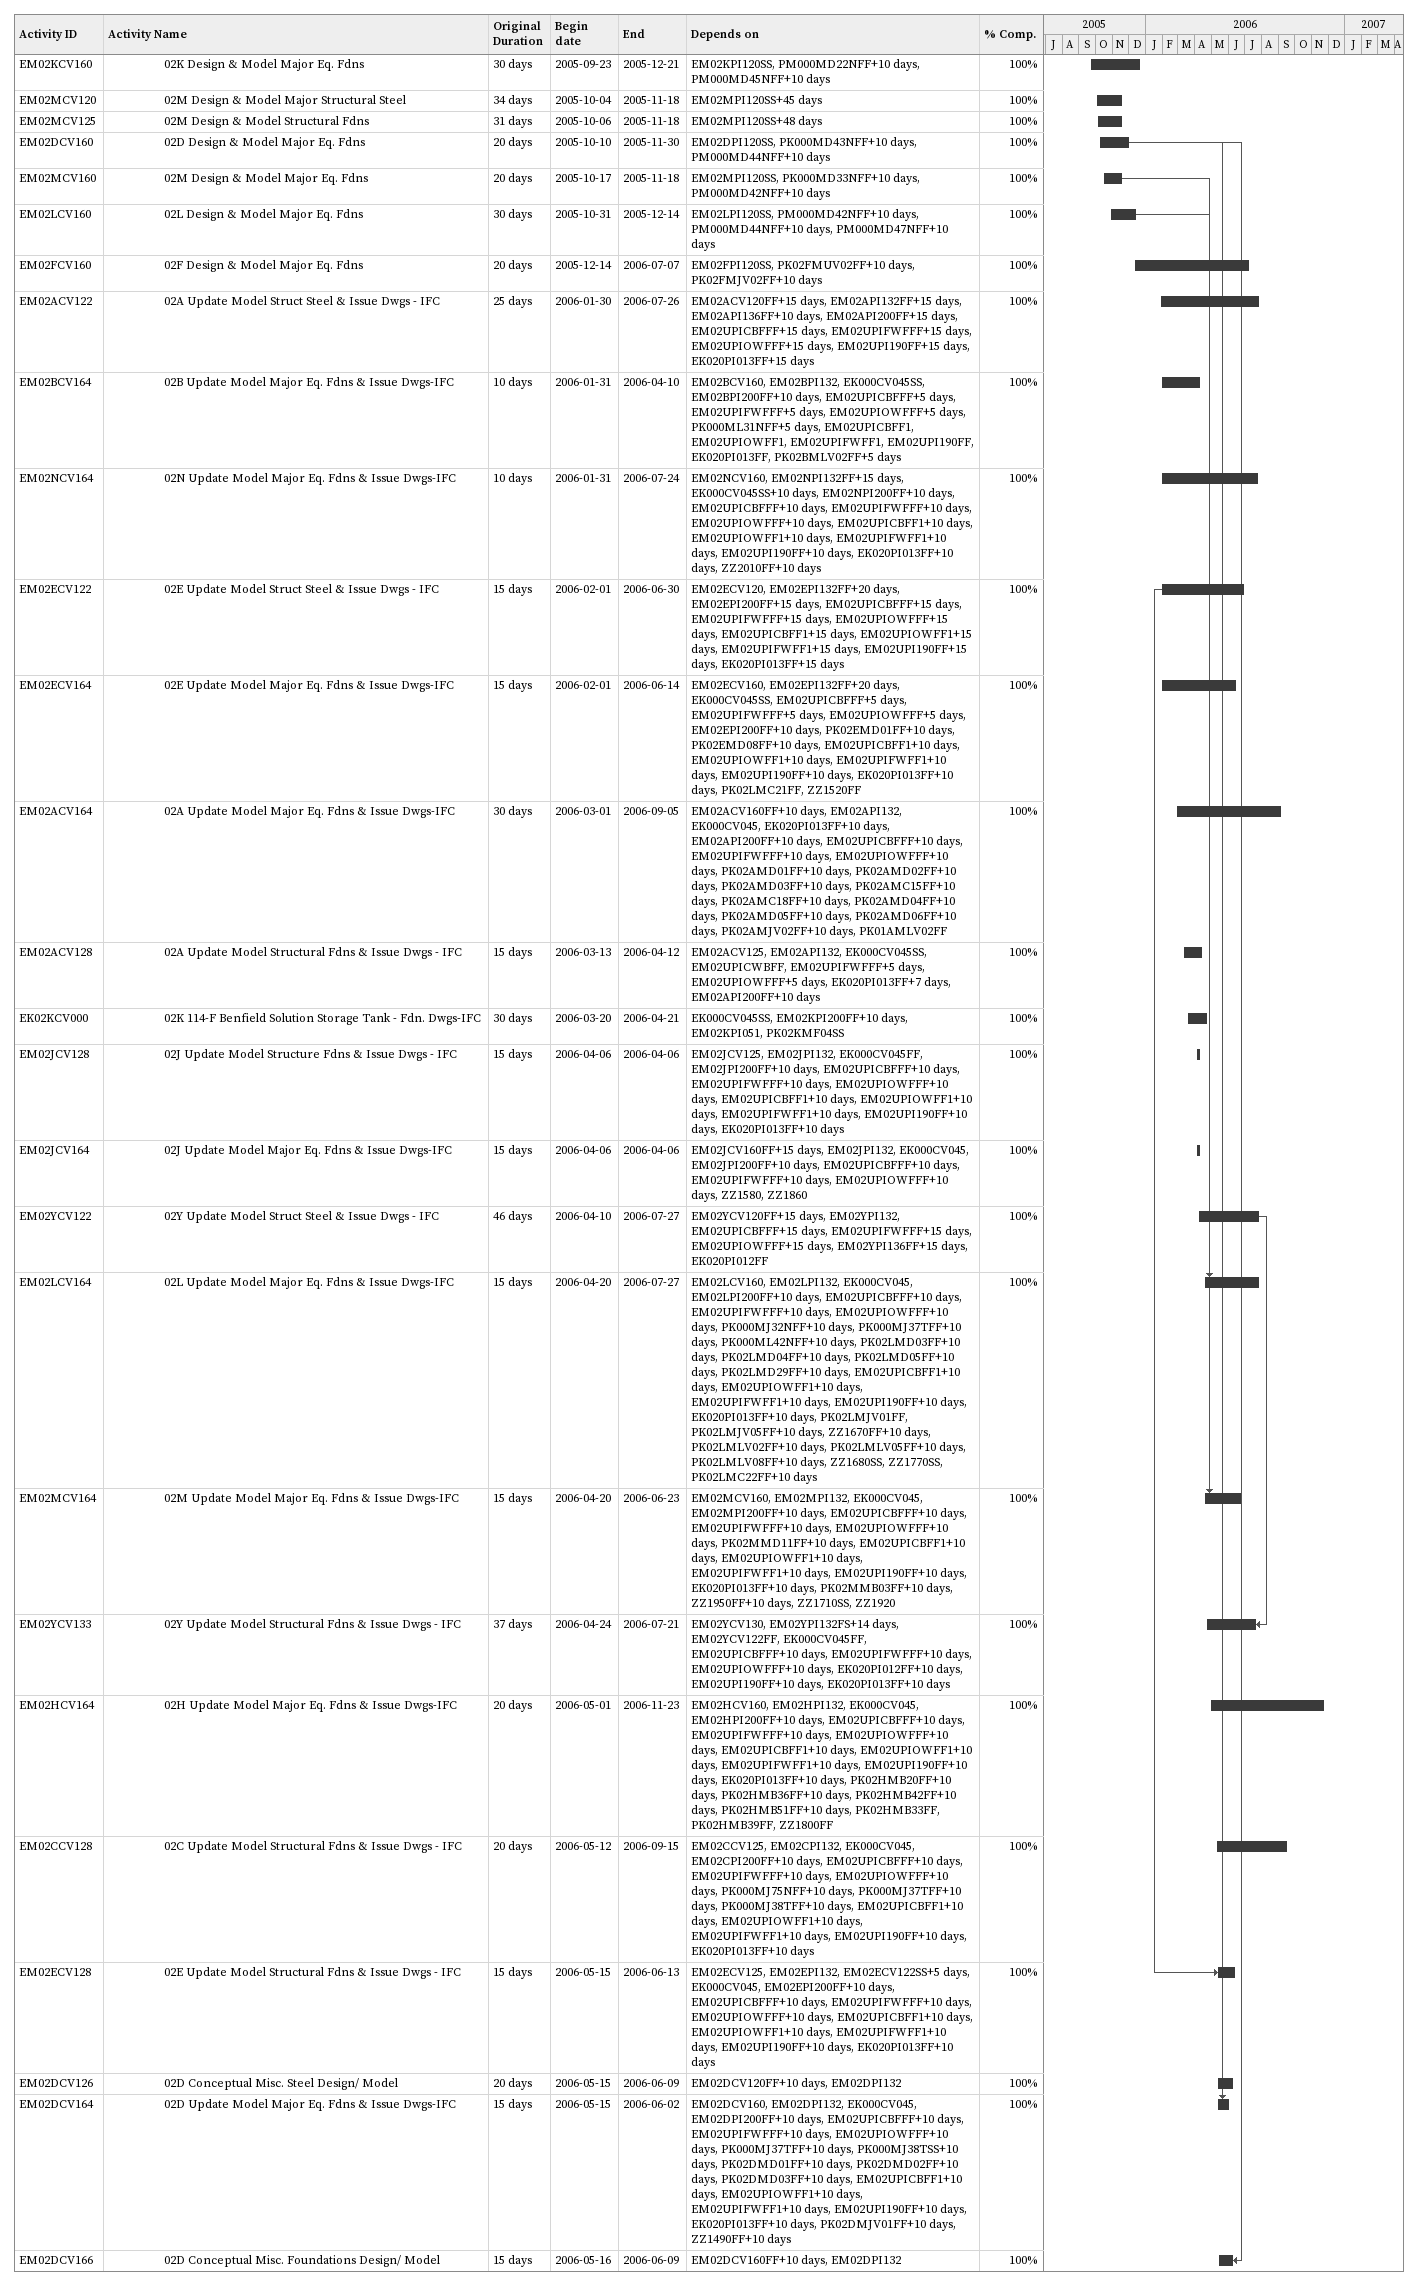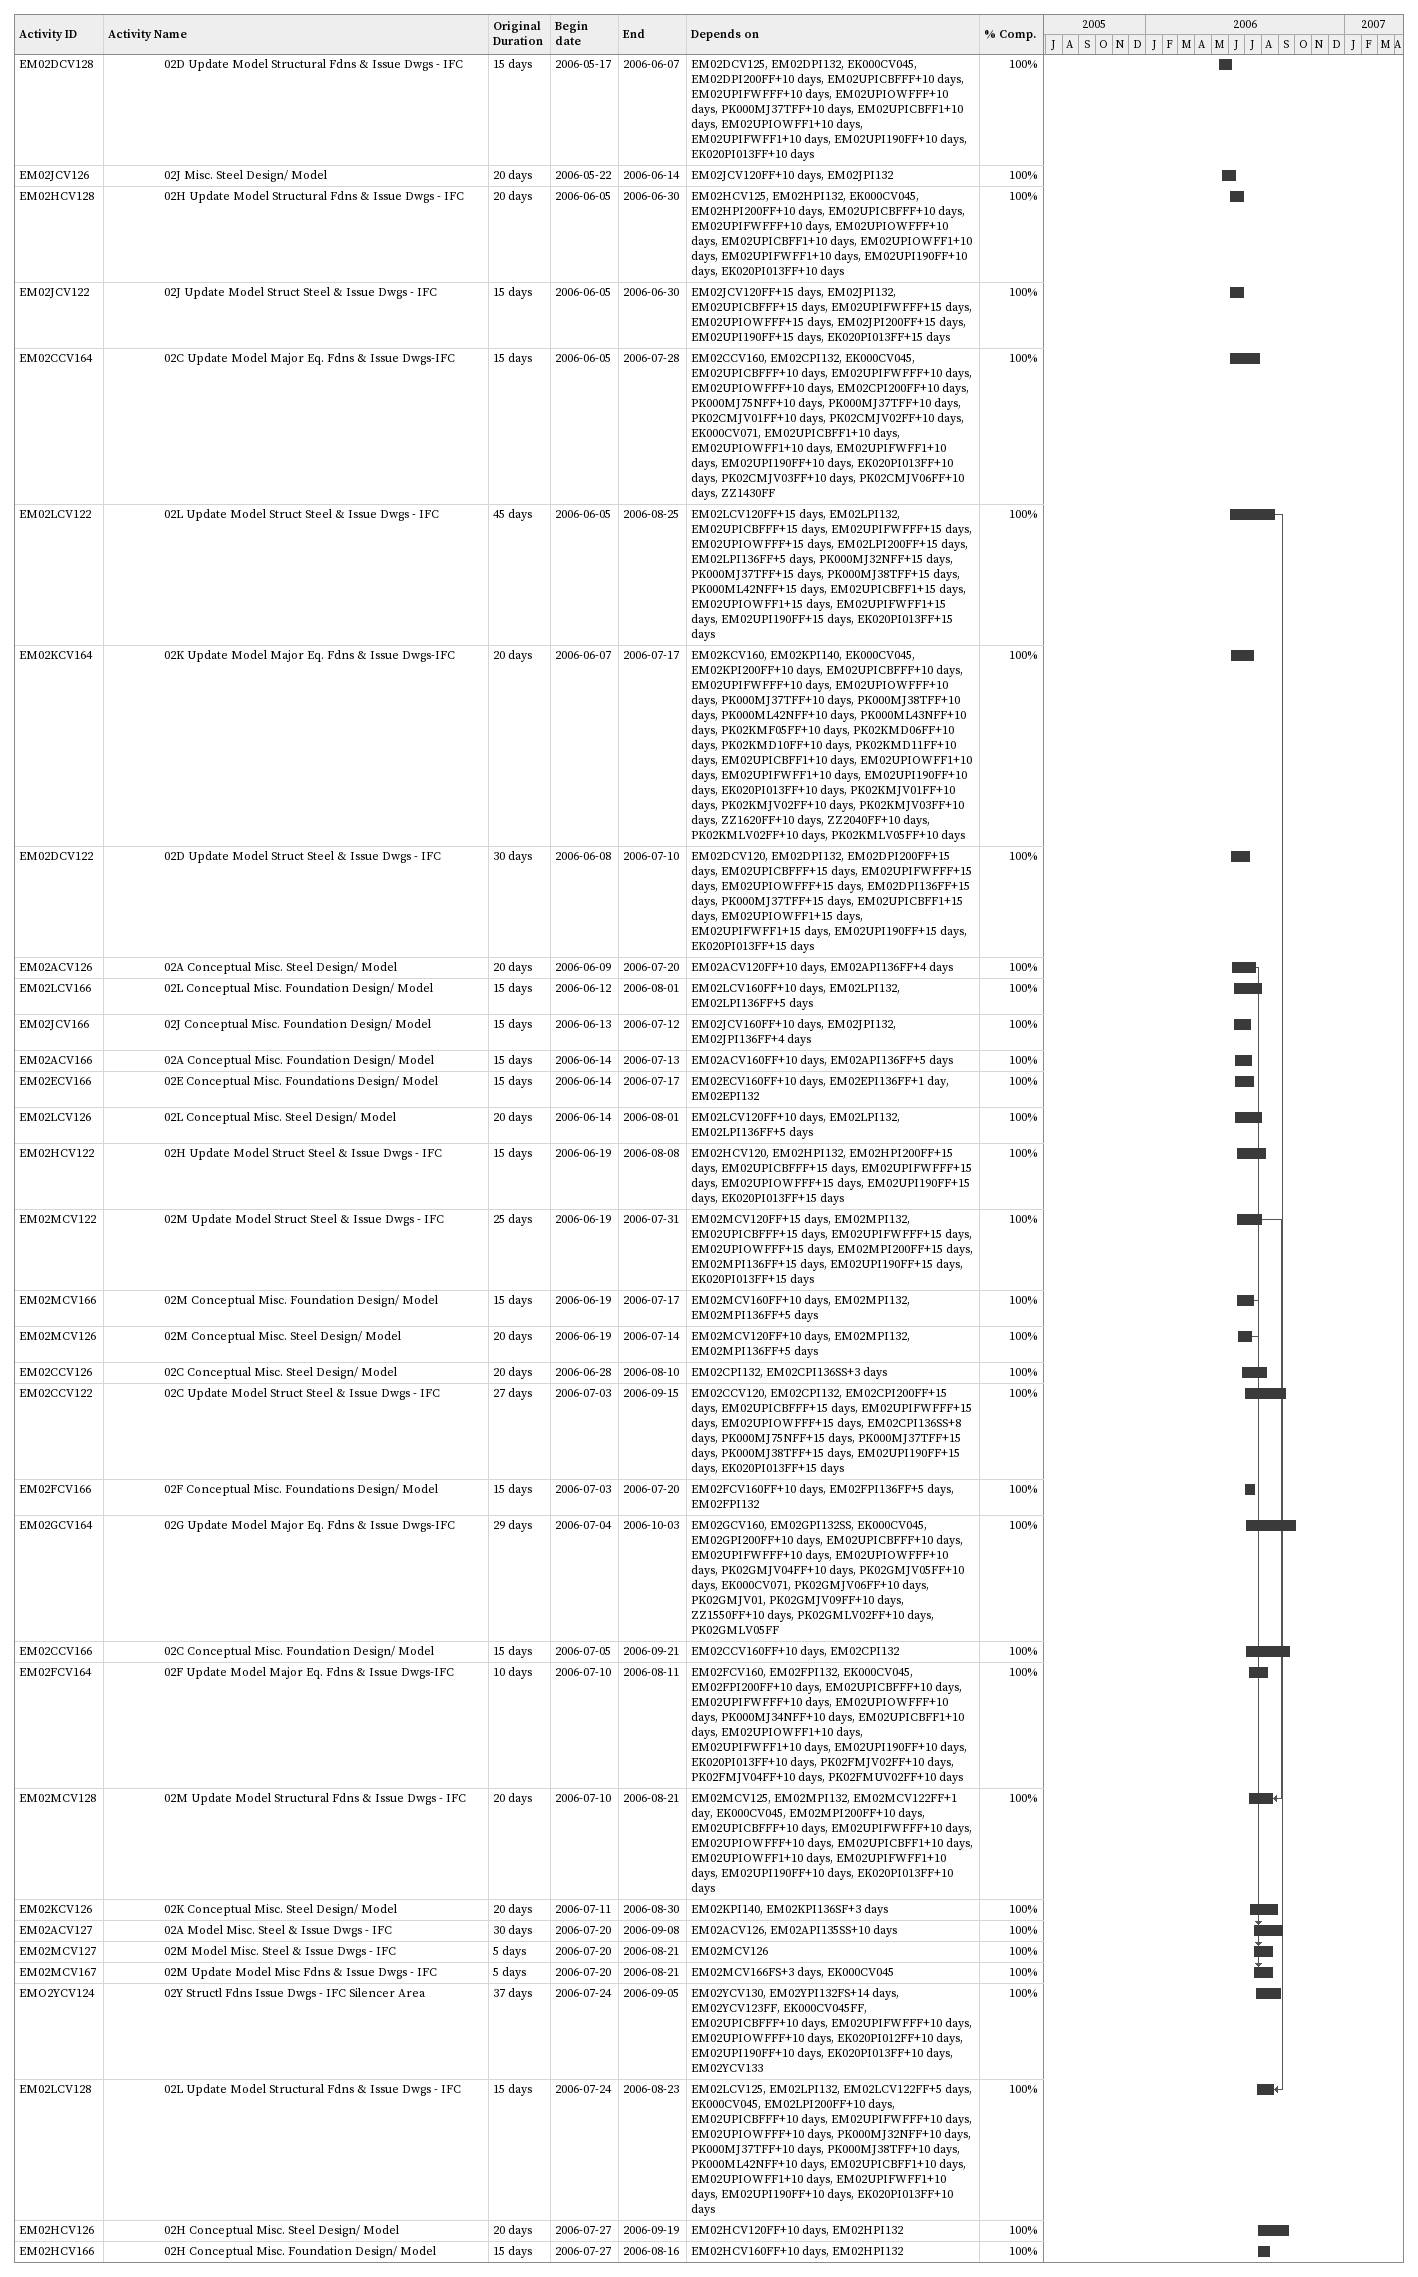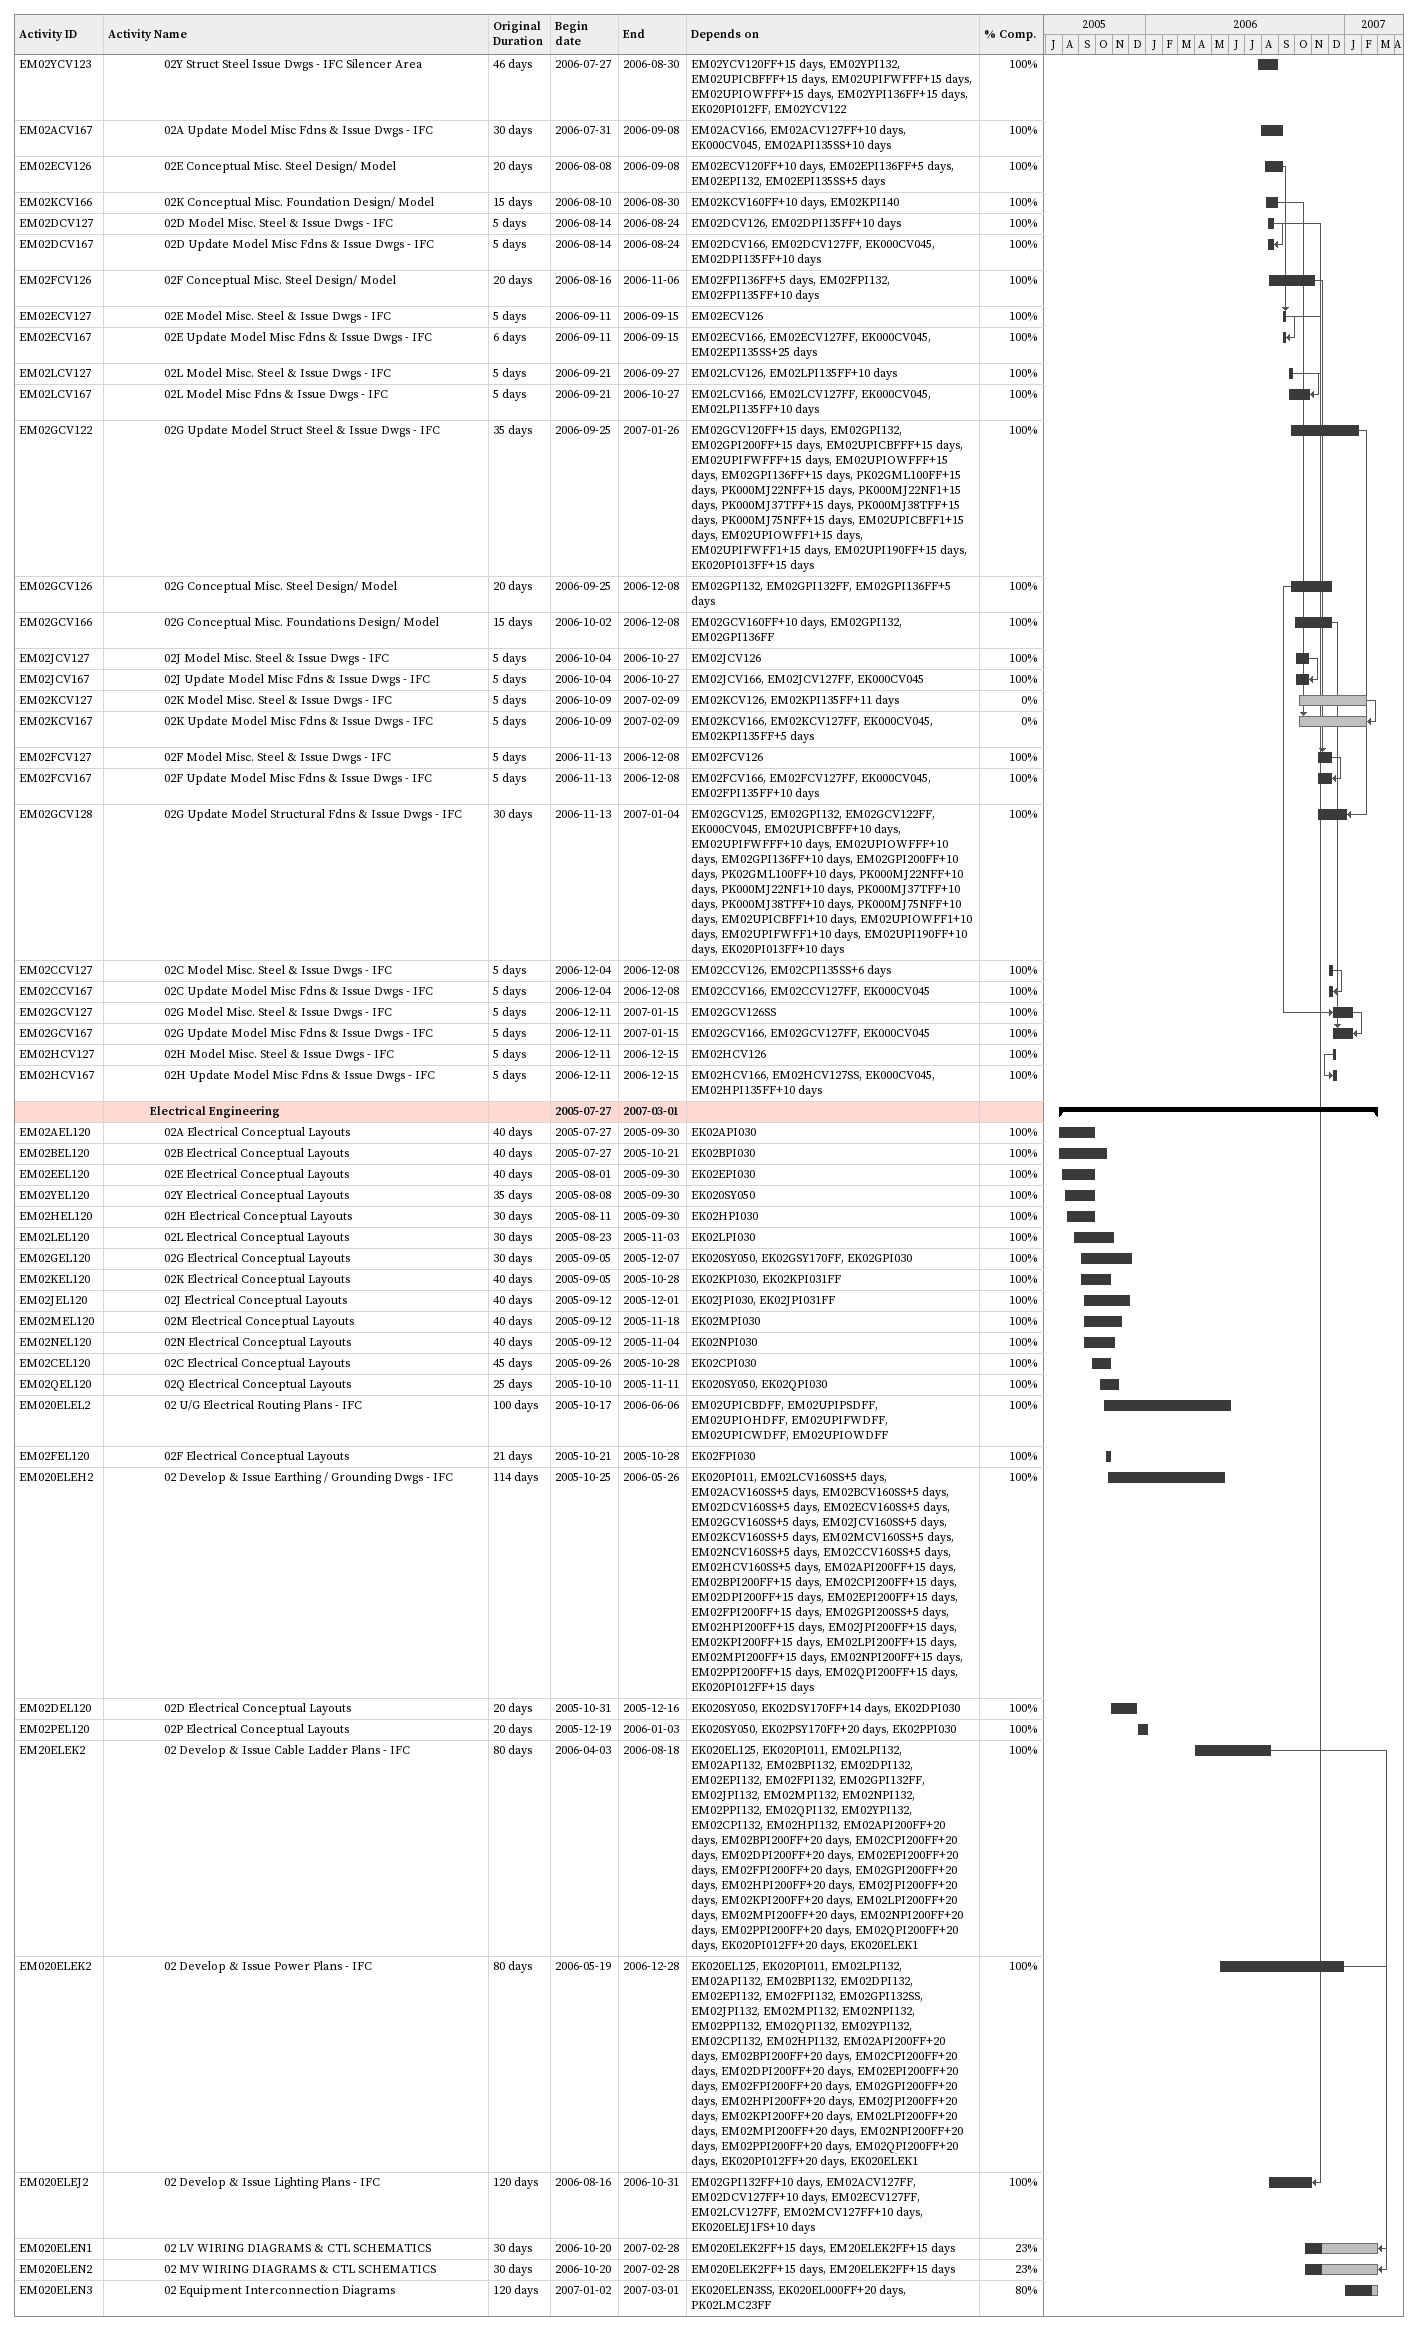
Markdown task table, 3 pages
| ID | Level | Task | Original duration | Start | Finish | Predecessors | % complete |
|---|---|---|---|---|---|---|---|
| EM02KCV160 | 5 | 02K Design & Model Major Eq. Fdns | 30d | 2005-09-23 | 2005-12-21 | EM02KPI120SS, PM000MD22NFF+10d, PM000MD45NFF+10d | 100 |
| EM02MCV120 | 5 | 02M Design & Model Major Structural Steel | 34d | 2005-10-04 | 2005-11-18 | EM02MPI120SS+45d | 100 |
| EM02MCV125 | 5 | 02M Design & Model Structural Fdns | 31d | 2005-10-06 | 2005-11-18 | EM02MPI120SS+48d | 100 |
| EM02DCV160 | 5 | 02D Design & Model Major Eq. Fdns | 20d | 2005-10-10 | 2005-11-30 | EM02DPI120SS, PK000MD43NFF+10d, PM000MD44NFF+10d | 100 |
| EM02MCV160 | 5 | 02M Design & Model Major Eq. Fdns | 20d | 2005-10-17 | 2005-11-18 | EM02MPI120SS, PK000MD33NFF+10d, PM000MD42NFF+10d | 100 |
| EM02LCV160 | 5 | 02L Design & Model Major Eq. Fdns | 30d | 2005-10-31 | 2005-12-14 | EM02LPI120SS, PM000MD42NFF+10d, PM000MD44NFF+10d, PM000MD47NFF+10d | 100 |
| EM02FCV160 | 5 | 02F Design & Model Major Eq. Fdns | 20d | 2005-12-14 | 2006-07-07 | EM02FPI120SS, PK02FMUV02FF+10d, PK02FMJV02FF+10d | 100 |
| EM02ACV122 | 5 | 02A Update Model Struct Steel & Issue Dwgs - IFC | 25d | 2006-01-30 | 2006-07-26 | EM02ACV120FF+15d, EM02API132FF+15d, EM02API136FF+10d, EM02API200FF+15d, EM02UPICBFFF+15d, EM02UPIFWFFF+15d, EM02UPIOWFFF+15d, EM02UPI190FF+15d, EK020PI013FF+15d | 100 |
| EM02BCV164 | 5 | 02B Update Model Major Eq. Fdns & Issue Dwgs-IFC | 10d | 2006-01-31 | 2006-04-10 | EM02BCV160, EM02BPI132, EK000CV045SS, EM02BPI200FF+10d, EM02UPICBFFF+5d, EM02UPIFWFFF+5d, EM02UPIOWFFF+5d, PK000ML31NFF+5d, EM02UPICBFF1, EM02UPIOWFF1, EM02UPIFWFF1, EM02UPI190FF, EK020PI013FF, PK02BMLV02FF+5d | 100 |
| EM02NCV164 | 5 | 02N Update Model Major Eq. Fdns & Issue Dwgs-IFC | 10d | 2006-01-31 | 2006-07-24 | EM02NCV160, EM02NPI132FF+15d, EK000CV045SS+10d, EM02NPI200FF+10d, EM02UPICBFFF+10d, EM02UPIFWFFF+10d, EM02UPIOWFFF+10d, EM02UPICBFF1+10d, EM02UPIOWFF1+10d, EM02UPIFWFF1+10d, EM02UPI190FF+10d, EK020PI013FF+10d, ZZ2010FF+10d | 100 |
| EM02ECV122 | 5 | 02E Update Model Struct Steel & Issue Dwgs - IFC | 15d | 2006-02-01 | 2006-06-30 | EM02ECV120, EM02EPI132FF+20d, EM02EPI200FF+15d, EM02UPICBFFF+15d, EM02UPIFWFFF+15d, EM02UPIOWFFF+15d, EM02UPICBFF1+15d, EM02UPIOWFF1+15d, EM02UPIFWFF1+15d, EM02UPI190FF+15d, EK020PI013FF+15d | 100 |
| EM02ECV164 | 5 | 02E Update Model Major Eq. Fdns & Issue Dwgs-IFC | 15d | 2006-02-01 | 2006-06-14 | EM02ECV160, EM02EPI132FF+20d, EK000CV045SS, EM02UPICBFFF+5d, EM02UPIFWFFF+5d, EM02UPIOWFFF+5d, EM02EPI200FF+10d, PK02EMD01FF+10d, PK02EMD08FF+10d, EM02UPICBFF1+10d, EM02UPIOWFF1+10d, EM02UPIFWFF1+10d, EM02UPI190FF+10d, EK020PI013FF+10d, PK02LMC21FF, ZZ1520FF | 100 |
| EM02ACV164 | 5 | 02A Update Model Major Eq. Fdns & Issue Dwgs-IFC | 30d | 2006-03-01 | 2006-09-05 | EM02ACV160FF+10d, EM02API132, EK000CV045, EK020PI013FF+10d, EM02API200FF+10d, EM02UPICBFFF+10d, EM02UPIFWFFF+10d, EM02UPIOWFFF+10d, PK02AMD01FF+10d, PK02AMD02FF+10d, PK02AMD03FF+10d, PK02AMC15FF+10d, PK02AMC18FF+10d, PK02AMD04FF+10d, PK02AMD05FF+10d, PK02AMD06FF+10d, PK02AMJV02FF+10d, PK01AMLV02FF | 100 |
| EM02ACV128 | 5 | 02A Update Model Structural Fdns & Issue Dwgs - IFC | 15d | 2006-03-13 | 2006-04-12 | EM02ACV125, EM02API132, EK000CV045SS, EM02UPICWBFF, EM02UPIFWFFF+5d, EM02UPIOWFFF+5d, EK020PI013FF+7d, EM02API200FF+10d | 100 |
| EK02KCV000 | 5 | 02K 114-F Benfield Solution Storage Tank - Fdn. Dwgs-IFC | 30d | 2006-03-20 | 2006-04-21 | EK000CV045SS, EM02KPI200FF+10d, EM02KPI051, PK02KMF04SS | 100 |
| EM02JCV128 | 5 | 02J Update Model Structure Fdns & Issue Dwgs - IFC | 15d | 2006-04-06 | 2006-04-06 | EM02JCV125, EM02JPI132, EK000CV045FF, EM02JPI200FF+10d, EM02UPICBFFF+10d, EM02UPIFWFFF+10d, EM02UPIOWFFF+10d, EM02UPICBFF1+10d, EM02UPIOWFF1+10d, EM02UPIFWFF1+10d, EM02UPI190FF+10d, EK020PI013FF+10d | 100 |
| EM02JCV164 | 5 | 02J Update Model Major Eq. Fdns & Issue Dwgs-IFC | 15d | 2006-04-06 | 2006-04-06 | EM02JCV160FF+15d, EM02JPI132, EK000CV045, EM02JPI200FF+10d, EM02UPICBFFF+10d, EM02UPIFWFFF+10d, EM02UPIOWFFF+10d, ZZ1580, ZZ1860 | 100 |
| EM02YCV122 | 5 | 02Y Update Model Struct Steel & Issue Dwgs - IFC | 46d | 2006-04-10 | 2006-07-27 | EM02YCV120FF+15d, EM02YPI132, EM02UPICBFFF+15d, EM02UPIFWFFF+15d, EM02UPIOWFFF+15d, EM02YPI136FF+15d, EK020PI012FF | 100 |
| EM02LCV164 | 5 | 02L Update Model Major Eq. Fdns & Issue Dwgs-IFC | 15d | 2006-04-20 | 2006-07-27 | EM02LCV160, EM02LPI132, EK000CV045, EM02LPI200FF+10d, EM02UPICBFFF+10d, EM02UPIFWFFF+10d, EM02UPIOWFFF+10d, PK000MJ32NFF+10d, PK000MJ37TFF+10d, PK000ML42NFF+10d, PK02LMD03FF+10d, PK02LMD04FF+10d, PK02LMD05FF+10d, PK02LMD29FF+10d, EM02UPICBFF1+10d, EM02UPIOWFF1+10d, EM02UPIFWFF1+10d, EM02UPI190FF+10d, EK020PI013FF+10d, PK02LMJV01FF, PK02LMJV05FF+10d, ZZ1670FF+10d, PK02LMLV02FF+10d, PK02LMLV05FF+10d, PK02LMLV08FF+10d, ZZ1680SS, ZZ1770SS, PK02LMC22FF+10d | 100 |
| EM02MCV164 | 5 | 02M Update Model Major Eq. Fdns & Issue Dwgs-IFC | 15d | 2006-04-20 | 2006-06-23 | EM02MCV160, EM02MPI132, EK000CV045, EM02MPI200FF+10d, EM02UPICBFFF+10d, EM02UPIFWFFF+10d, EM02UPIOWFFF+10d, PK02MMD11FF+10d, EM02UPICBFF1+10d, EM02UPIOWFF1+10d, EM02UPIFWFF1+10d, EM02UPI190FF+10d, EK020PI013FF+10d, PK02MMB03FF+10d, ZZ1950FF+10d, ZZ1710SS, ZZ1920 | 100 |
| EM02YCV133 | 5 | 02Y Update Model Structural Fdns & Issue Dwgs - IFC | 37d | 2006-04-24 | 2006-07-21 | EM02YCV130, EM02YPI132FS+14d, EM02YCV122FF, EK000CV045FF, EM02UPICBFFF+10d, EM02UPIFWFFF+10d, EM02UPIOWFFF+10d, EK020PI012FF+10d, EM02UPI190FF+10d, EK020PI013FF+10d | 100 |
| EM02HCV164 | 5 | 02H Update Model Major Eq. Fdns & Issue Dwgs-IFC | 20d | 2006-05-01 | 2006-11-23 | EM02HCV160, EM02HPI132, EK000CV045, EM02HPI200FF+10d, EM02UPICBFFF+10d, EM02UPIFWFFF+10d, EM02UPIOWFFF+10d, EM02UPICBFF1+10d, EM02UPIOWFF1+10d, EM02UPIFWFF1+10d, EM02UPI190FF+10d, EK020PI013FF+10d, PK02HMB20FF+10d, PK02HMB36FF+10d, PK02HMB42FF+10d, PK02HMB51FF+10d, PK02HMB33FF, PK02HMB39FF, ZZ1800FF | 100 |
| EM02CCV128 | 5 | 02C Update Model Structural Fdns & Issue Dwgs - IFC | 20d | 2006-05-12 | 2006-09-15 | EM02CCV125, EM02CPI132, EK000CV045, EM02CPI200FF+10d, EM02UPICBFFF+10d, EM02UPIFWFFF+10d, EM02UPIOWFFF+10d, PK000MJ75NFF+10d, PK000MJ37TFF+10d, PK000MJ38TFF+10d, EM02UPICBFF1+10d, EM02UPIOWFF1+10d, EM02UPIFWFF1+10d, EM02UPI190FF+10d, EK020PI013FF+10d | 100 |
| EM02ECV128 | 5 | 02E Update Model Structural Fdns & Issue Dwgs - IFC | 15d | 2006-05-15 | 2006-06-13 | EM02ECV125, EM02EPI132, EM02ECV122SS+5d, EK000CV045, EM02EPI200FF+10d, EM02UPICBFFF+10d, EM02UPIFWFFF+10d, EM02UPIOWFFF+10d, EM02UPICBFF1+10d, EM02UPIOWFF1+10d, EM02UPIFWFF1+10d, EM02UPI190FF+10d, EK020PI013FF+10d | 100 |
| EM02DCV126 | 5 | 02D Conceptual Misc. Steel Design/ Model | 20d | 2006-05-15 | 2006-06-09 | EM02DCV120FF+10d, EM02DPI132 | 100 |
| EM02DCV164 | 5 | 02D Update Model Major Eq. Fdns & Issue Dwgs-IFC | 15d | 2006-05-15 | 2006-06-02 | EM02DCV160, EM02DPI132, EK000CV045, EM02DPI200FF+10d, EM02UPICBFFF+10d, EM02UPIFWFFF+10d, EM02UPIOWFFF+10d, PK000MJ37TFF+10d, PK000MJ38TSS+10d, PK02DMD01FF+10d, PK02DMD02FF+10d, PK02DMD03FF+10d, EM02UPICBFF1+10d, EM02UPIOWFF1+10d, EM02UPIFWFF1+10d, EM02UPI190FF+10d, EK020PI013FF+10d, PK02DMJV01FF+10d, ZZ1490FF+10d | 100 |
| EM02DCV166 | 5 | 02D Conceptual Misc. Foundations Design/ Model | 15d | 2006-05-16 | 2006-06-09 | EM02DCV160FF+10d, EM02DPI132 | 100 |
| EM02DCV128 | 5 | 02D Update Model Structural Fdns & Issue Dwgs - IFC | 15d | 2006-05-17 | 2006-06-07 | EM02DCV125, EM02DPI132, EK000CV045, EM02DPI200FF+10d, EM02UPICBFFF+10d, EM02UPIFWFFF+10d, EM02UPIOWFFF+10d, PK000MJ37TFF+10d, EM02UPICBFF1+10d, EM02UPIOWFF1+10d, EM02UPIFWFF1+10d, EM02UPI190FF+10d, EK020PI013FF+10d | 100 |
| EM02JCV126 | 5 | 02J Misc. Steel Design/ Model | 20d | 2006-05-22 | 2006-06-14 | EM02JCV120FF+10d, EM02JPI132 | 100 |
| EM02HCV128 | 5 | 02H Update Model Structural Fdns & Issue Dwgs - IFC | 20d | 2006-06-05 | 2006-06-30 | EM02HCV125, EM02HPI132, EK000CV045, EM02HPI200FF+10d, EM02UPICBFFF+10d, EM02UPIFWFFF+10d, EM02UPIOWFFF+10d, EM02UPICBFF1+10d, EM02UPIOWFF1+10d, EM02UPIFWFF1+10d, EM02UPI190FF+10d, EK020PI013FF+10d | 100 |
| EM02JCV122 | 5 | 02J Update Model Struct Steel & Issue Dwgs - IFC | 15d | 2006-06-05 | 2006-06-30 | EM02JCV120FF+15d, EM02JPI132, EM02UPICBFFF+15d, EM02UPIFWFFF+15d, EM02UPIOWFFF+15d, EM02JPI200FF+15d, EM02UPI190FF+15d, EK020PI013FF+15d | 100 |
| EM02CCV164 | 5 | 02C Update Model Major Eq. Fdns & Issue Dwgs-IFC | 15d | 2006-06-05 | 2006-07-28 | EM02CCV160, EM02CPI132, EK000CV045, EM02UPICBFFF+10d, EM02UPIFWFFF+10d, EM02UPIOWFFF+10d, EM02CPI200FF+10d, PK000MJ75NFF+10d, PK000MJ37TFF+10d, PK02CMJV01FF+10d, PK02CMJV02FF+10d, EK000CV071, EM02UPICBFF1+10d, EM02UPIOWFF1+10d, EM02UPIFWFF1+10d, EM02UPI190FF+10d, EK020PI013FF+10d, PK02CMJV03FF+10d, PK02CMJV06FF+10d, ZZ1430FF | 100 |
| EM02LCV122 | 5 | 02L Update Model Struct Steel & Issue Dwgs - IFC | 45d | 2006-06-05 | 2006-08-25 | EM02LCV120FF+15d, EM02LPI132, EM02UPICBFFF+15d, EM02UPIFWFFF+15d, EM02UPIOWFFF+15d, EM02LPI200FF+15d, EM02LPI136FF+5d, PK000MJ32NFF+15d, PK000MJ37TFF+15d, PK000MJ38TFF+15d, PK000ML42NFF+15d, EM02UPICBFF1+15d, EM02UPIOWFF1+15d, EM02UPIFWFF1+15d, EM02UPI190FF+15d, EK020PI013FF+15d | 100 |
| EM02KCV164 | 5 | 02K Update Model Major Eq. Fdns & Issue Dwgs-IFC | 20d | 2006-06-07 | 2006-07-17 | EM02KCV160, EM02KPI140, EK000CV045, EM02KPI200FF+10d, EM02UPICBFFF+10d, EM02UPIFWFFF+10d, EM02UPIOWFFF+10d, PK000MJ37TFF+10d, PK000MJ38TFF+10d, PK000ML42NFF+10d, PK000ML43NFF+10d, PK02KMF05FF+10d, PK02KMD06FF+10d, PK02KMD10FF+10d, PK02KMD11FF+10d, EM02UPICBFF1+10d, EM02UPIOWFF1+10d, EM02UPIFWFF1+10d, EM02UPI190FF+10d, EK020PI013FF+10d, PK02KMJV01FF+10d, PK02KMJV02FF+10d, PK02KMJV03FF+10d, ZZ1620FF+10d, ZZ2040FF+10d, PK02KMLV02FF+10d, PK02KMLV05FF+10d | 100 |
| EM02DCV122 | 5 | 02D Update Model Struct Steel & Issue Dwgs - IFC | 30d | 2006-06-08 | 2006-07-10 | EM02DCV120, EM02DPI132, EM02DPI200FF+15d, EM02UPICBFFF+15d, EM02UPIFWFFF+15d, EM02UPIOWFFF+15d, EM02DPI136FF+15d, PK000MJ37TFF+15d, EM02UPICBFF1+15d, EM02UPIOWFF1+15d, EM02UPIFWFF1+15d, EM02UPI190FF+15d, EK020PI013FF+15d | 100 |
| EM02ACV126 | 5 | 02A Conceptual Misc. Steel Design/ Model | 20d | 2006-06-09 | 2006-07-20 | EM02ACV120FF+10d, EM02API136FF+4d | 100 |
| EM02LCV166 | 5 | 02L Conceptual Misc. Foundation Design/ Model | 15d | 2006-06-12 | 2006-08-01 | EM02LCV160FF+10d, EM02LPI132, EM02LPI136FF+5d | 100 |
| EM02JCV166 | 5 | 02J Conceptual Misc. Foundation Design/ Model | 15d | 2006-06-13 | 2006-07-12 | EM02JCV160FF+10d, EM02JPI132, EM02JPI136FF+4d | 100 |
| EM02ACV166 | 5 | 02A Conceptual Misc. Foundation Design/ Model | 15d | 2006-06-14 | 2006-07-13 | EM02ACV160FF+10d, EM02API136FF+5d | 100 |
| EM02ECV166 | 5 | 02E Conceptual Misc. Foundations Design/ Model | 15d | 2006-06-14 | 2006-07-17 | EM02ECV160FF+10d, EM02EPI136FF+1d, EM02EPI132 | 100 |
| EM02LCV126 | 5 | 02L Conceptual Misc. Steel Design/ Model | 20d | 2006-06-14 | 2006-08-01 | EM02LCV120FF+10d, EM02LPI132, EM02LPI136FF+5d | 100 |
| EM02HCV122 | 5 | 02H Update Model Struct Steel & Issue Dwgs - IFC | 15d | 2006-06-19 | 2006-08-08 | EM02HCV120, EM02HPI132, EM02HPI200FF+15d, EM02UPICBFFF+15d, EM02UPIFWFFF+15d, EM02UPIOWFFF+15d, EM02UPI190FF+15d, EK020PI013FF+15d | 100 |
| EM02MCV122 | 5 | 02M Update Model Struct Steel & Issue Dwgs - IFC | 25d | 2006-06-19 | 2006-07-31 | EM02MCV120FF+15d, EM02MPI132, EM02UPICBFFF+15d, EM02UPIFWFFF+15d, EM02UPIOWFFF+15d, EM02MPI200FF+15d, EM02MPI136FF+15d, EM02UPI190FF+15d, EK020PI013FF+15d | 100 |
| EM02MCV166 | 5 | 02M Conceptual Misc. Foundation Design/ Model | 15d | 2006-06-19 | 2006-07-17 | EM02MCV160FF+10d, EM02MPI132, EM02MPI136FF+5d | 100 |
| EM02MCV126 | 5 | 02M Conceptual Misc. Steel Design/ Model | 20d | 2006-06-19 | 2006-07-14 | EM02MCV120FF+10d, EM02MPI132, EM02MPI136FF+5d | 100 |
| EM02CCV126 | 5 | 02C Conceptual Misc. Steel Design/ Model | 20d | 2006-06-28 | 2006-08-10 | EM02CPI132, EM02CPI136SS+3d | 100 |
| EM02CCV122 | 5 | 02C Update Model Struct Steel & Issue Dwgs - IFC | 27d | 2006-07-03 | 2006-09-15 | EM02CCV120, EM02CPI132, EM02CPI200FF+15d, EM02UPICBFFF+15d, EM02UPIFWFFF+15d, EM02UPIOWFFF+15d, EM02CPI136SS+8d, PK000MJ75NFF+15d, PK000MJ37TFF+15d, PK000MJ38TFF+15d, EM02UPI190FF+15d, EK020PI013FF+15d | 100 |
| EM02FCV166 | 5 | 02F Conceptual Misc. Foundations Design/ Model | 15d | 2006-07-03 | 2006-07-20 | EM02FCV160FF+10d, EM02FPI136FF+5d, EM02FPI132 | 100 |
| EM02GCV164 | 5 | 02G Update Model Major Eq. Fdns & Issue Dwgs-IFC | 29d | 2006-07-04 | 2006-10-03 | EM02GCV160, EM02GPI132SS, EK000CV045, EM02GPI200FF+10d, EM02UPICBFFF+10d, EM02UPIFWFFF+10d, EM02UPIOWFFF+10d, PK02GMJV04FF+10d, PK02GMJV05FF+10d, EK000CV071, PK02GMJV06FF+10d, PK02GMJV01, PK02GMJV09FF+10d, ZZ1550FF+10d, PK02GMLV02FF+10d, PK02GMLV05FF | 100 |
| EM02CCV166 | 5 | 02C Conceptual Misc. Foundation Design/ Model | 15d | 2006-07-05 | 2006-09-21 | EM02CCV160FF+10d, EM02CPI132 | 100 |
| EM02FCV164 | 5 | 02F Update Model Major Eq. Fdns & Issue Dwgs-IFC | 10d | 2006-07-10 | 2006-08-11 | EM02FCV160, EM02FPI132, EK000CV045, EM02FPI200FF+10d, EM02UPICBFFF+10d, EM02UPIFWFFF+10d, EM02UPIOWFFF+10d, PK000MJ34NFF+10d, EM02UPICBFF1+10d, EM02UPIOWFF1+10d, EM02UPIFWFF1+10d, EM02UPI190FF+10d, EK020PI013FF+10d, PK02FMJV02FF+10d, PK02FMJV04FF+10d, PK02FMUV02FF+10d | 100 |
| EM02MCV128 | 5 | 02M Update Model Structural Fdns & Issue Dwgs - IFC | 20d | 2006-07-10 | 2006-08-21 | EM02MCV125, EM02MPI132, EM02MCV122FF+1d, EK000CV045, EM02MPI200FF+10d, EM02UPICBFFF+10d, EM02UPIFWFFF+10d, EM02UPIOWFFF+10d, EM02UPICBFF1+10d, EM02UPIOWFF1+10d, EM02UPIFWFF1+10d, EM02UPI190FF+10d, EK020PI013FF+10d | 100 |
| EM02KCV126 | 5 | 02K Conceptual Misc. Steel Design/ Model | 20d | 2006-07-11 | 2006-08-30 | EM02KPI140, EM02KPI136SF+3d | 100 |
| EM02ACV127 | 5 | 02A Model Misc. Steel & Issue Dwgs - IFC | 30d | 2006-07-20 | 2006-09-08 | EM02ACV126, EM02API135SS+10d | 100 |
| EM02MCV127 | 5 | 02M Model Misc. Steel & Issue Dwgs - IFC | 5d | 2006-07-20 | 2006-08-21 | EM02MCV126 | 100 |
| EM02MCV167 | 5 | 02M Update Model Misc Fdns & Issue Dwgs - IFC | 5d | 2006-07-20 | 2006-08-21 | EM02MCV166FS+3d, EK000CV045 | 100 |
| EMO2YCV124 | 5 | 02Y Structl Fdns Issue Dwgs - IFC Silencer Area | 37d | 2006-07-24 | 2006-09-05 | EM02YCV130, EM02YPI132FS+14d, EM02YCV123FF, EK000CV045FF, EM02UPICBFFF+10d, EM02UPIFWFFF+10d, EM02UPIOWFFF+10d, EK020PI012FF+10d, EM02UPI190FF+10d, EK020PI013FF+10d, EM02YCV133 | 100 |
| EM02LCV128 | 5 | 02L Update Model Structural Fdns & Issue Dwgs - IFC | 15d | 2006-07-24 | 2006-08-23 | EM02LCV125, EM02LPI132, EM02LCV122FF+5d, EK000CV045, EM02LPI200FF+10d, EM02UPICBFFF+10d, EM02UPIFWFFF+10d, EM02UPIOWFFF+10d, PK000MJ32NFF+10d, PK000MJ37TFF+10d, PK000MJ38TFF+10d, PK000ML42NFF+10d, EM02UPICBFF1+10d, EM02UPIOWFF1+10d, EM02UPIFWFF1+10d, EM02UPI190FF+10d, EK020PI013FF+10d | 100 |
| EM02HCV126 | 5 | 02H Conceptual Misc. Steel Design/ Model | 20d | 2006-07-27 | 2006-09-19 | EM02HCV120FF+10d, EM02HPI132 | 100 |
| EM02HCV166 | 5 | 02H Conceptual Misc. Foundation Design/ Model | 15d | 2006-07-27 | 2006-08-16 | EM02HCV160FF+10d, EM02HPI132 | 100 |
| EM02YCV123 | 5 | 02Y Struct Steel Issue Dwgs - IFC Silencer Area | 46d | 2006-07-27 | 2006-08-30 | EM02YCV120FF+15d, EM02YPI132, EM02UPICBFFF+15d, EM02UPIFWFFF+15d, EM02UPIOWFFF+15d, EM02YPI136FF+15d, EK020PI012FF, EM02YCV122 | 100 |
| EM02ACV167 | 5 | 02A Update Model Misc Fdns & Issue Dwgs - IFC | 30d | 2006-07-31 | 2006-09-08 | EM02ACV166, EM02ACV127FF+10d, EK000CV045, EM02API135SS+10d | 100 |
| EM02ECV126 | 5 | 02E Conceptual Misc. Steel Design/ Model | 20d | 2006-08-08 | 2006-09-08 | EM02ECV120FF+10d, EM02EPI136FF+5d, EM02EPI132, EM02EPI135SS+5d | 100 |
| EM02KCV166 | 5 | 02K Conceptual Misc. Foundation Design/ Model | 15d | 2006-08-10 | 2006-08-30 | EM02KCV160FF+10d, EM02KPI140 | 100 |
| EM02DCV127 | 5 | 02D Model Misc. Steel & Issue Dwgs - IFC | 5d | 2006-08-14 | 2006-08-24 | EM02DCV126, EM02DPI135FF+10d | 100 |
| EM02DCV167 | 5 | 02D Update Model Misc Fdns & Issue Dwgs - IFC | 5d | 2006-08-14 | 2006-08-24 | EM02DCV166, EM02DCV127FF, EK000CV045, EM02DPI135FF+10d | 100 |
| EM02FCV126 | 5 | 02F Conceptual Misc. Steel Design/ Model | 20d | 2006-08-16 | 2006-11-06 | EM02FPI136FF+5d, EM02FPI132, EM02FPI135FF+10d | 100 |
| EM02ECV127 | 5 | 02E Model Misc. Steel & Issue Dwgs - IFC | 5d | 2006-09-11 | 2006-09-15 | EM02ECV126 | 100 |
| EM02ECV167 | 5 | 02E Update Model Misc Fdns & Issue Dwgs - IFC | 6d | 2006-09-11 | 2006-09-15 | EM02ECV166, EM02ECV127FF, EK000CV045, EM02EPI135SS+25d | 100 |
| EM02LCV127 | 5 | 02L Model Misc. Steel & Issue Dwgs - IFC | 5d | 2006-09-21 | 2006-09-27 | EM02LCV126, EM02LPI135FF+10d | 100 |
| EM02LCV167 | 5 | 02L Model Misc Fdns & Issue Dwgs - IFC | 5d | 2006-09-21 | 2006-10-27 | EM02LCV166, EM02LCV127FF, EK000CV045, EM02LPI135FF+10d | 100 |
| EM02GCV122 | 5 | 02G Update Model Struct Steel & Issue Dwgs - IFC | 35d | 2006-09-25 | 2007-01-26 | EM02GCV120FF+15d, EM02GPI132, EM02GPI200FF+15d, EM02UPICBFFF+15d, EM02UPIFWFFF+15d, EM02UPIOWFFF+15d, EM02GPI136FF+15d, PK02GML100FF+15d, PK000MJ22NFF+15d, PK000MJ22NF1+15d, PK000MJ37TFF+15d, PK000MJ38TFF+15d, PK000MJ75NFF+15d, EM02UPICBFF1+15d, EM02UPIOWFF1+15d, EM02UPIFWFF1+15d, EM02UPI190FF+15d, EK020PI013FF+15d | 100 |
| EM02GCV126 | 5 | 02G Conceptual Misc. Steel Design/ Model | 20d | 2006-09-25 | 2006-12-08 | EM02GPI132, EM02GPI132FF, EM02GPI136FF+5d | 100 |
| EM02GCV166 | 5 | 02G Conceptual Misc. Foundations Design/ Model | 15d | 2006-10-02 | 2006-12-08 | EM02GCV160FF+10d, EM02GPI132, EM02GPI136FF | 100 |
| EM02JCV127 | 5 | 02J Model Misc. Steel & Issue Dwgs - IFC | 5d | 2006-10-04 | 2006-10-27 | EM02JCV126 | 100 |
| EM02JCV167 | 5 | 02J Update Model Misc Fdns & Issue Dwgs - IFC | 5d | 2006-10-04 | 2006-10-27 | EM02JCV166, EM02JCV127FF, EK000CV045 | 100 |
| EM02KCV127 | 5 | 02K Model Misc. Steel & Issue Dwgs - IFC | 5d | 2006-10-09 | 2007-02-09 | EM02KCV126, EM02KPI135FF+11d | 0 |
| EM02KCV167 | 5 | 02K Update Model Misc Fdns & Issue Dwgs - IFC | 5d | 2006-10-09 | 2007-02-09 | EM02KCV166, EM02KCV127FF, EK000CV045, EM02KPI135FF+5d | 0 |
| EM02FCV127 | 5 | 02F Model Misc. Steel & Issue Dwgs - IFC | 5d | 2006-11-13 | 2006-12-08 | EM02FCV126 | 100 |
| EM02FCV167 | 5 | 02F Update Model Misc Fdns & Issue Dwgs - IFC | 5d | 2006-11-13 | 2006-12-08 | EM02FCV166, EM02FCV127FF, EK000CV045, EM02FPI135FF+10d | 100 |
| EM02GCV128 | 5 | 02G Update Model Structural Fdns & Issue Dwgs - IFC | 30d | 2006-11-13 | 2007-01-04 | EM02GCV125, EM02GPI132, EM02GCV122FF, EK000CV045, EM02UPICBFFF+10d, EM02UPIFWFFF+10d, EM02UPIOWFFF+10d, EM02GPI136FF+10d, EM02GPI200FF+10d, PK02GML100FF+10d, PK000MJ22NFF+10d, PK000MJ22NF1+10d, PK000MJ37TFF+10d, PK000MJ38TFF+10d, PK000MJ75NFF+10d, EM02UPICBFF1+10d, EM02UPIOWFF1+10d, EM02UPIFWFF1+10d, EM02UPI190FF+10d, EK020PI013FF+10d | 100 |
| EM02CCV127 | 5 | 02C Model Misc. Steel & Issue Dwgs - IFC | 5d | 2006-12-04 | 2006-12-08 | EM02CCV126, EM02CPI135SS+6d | 100 |
| EM02CCV167 | 5 | 02C Update Model Misc Fdns & Issue Dwgs - IFC | 5d | 2006-12-04 | 2006-12-08 | EM02CCV166, EM02CCV127FF, EK000CV045 | 100 |
| EM02GCV127 | 5 | 02G Model Misc. Steel & Issue Dwgs - IFC | 5d | 2006-12-11 | 2007-01-15 | EM02GCV126SS | 100 |
| EM02GCV167 | 5 | 02G Update Model Misc Fdns & Issue Dwgs - IFC | 5d | 2006-12-11 | 2007-01-15 | EM02GCV166, EM02GCV127FF, EK000CV045 | 100 |
| EM02HCV127 | 5 | 02H Model Misc. Steel & Issue Dwgs - IFC | 5d | 2006-12-11 | 2006-12-15 | EM02HCV126 | 100 |
| EM02HCV167 | 5 | 02H Update Model Misc Fdns & Issue Dwgs - IFC | 5d | 2006-12-11 | 2006-12-15 | EM02HCV166, EM02HCV127SS, EK000CV045, EM02HPI135FF+10d | 100 |
|  | 4 | **Electrical Engineering** |  | 2005-07-27 | 2007-03-01 |  |  |
| EM02AEL120 | 5 | 02A Electrical Conceptual Layouts | 40d | 2005-07-27 | 2005-09-30 | EK02API030 | 100 |
| EM02BEL120 | 5 | 02B Electrical Conceptual Layouts | 40d | 2005-07-27 | 2005-10-21 | EK02BPI030 | 100 |
| EM02EEL120 | 5 | 02E Electrical Conceptual Layouts | 40d | 2005-08-01 | 2005-09-30 | EK02EPI030 | 100 |
| EM02YEL120 | 5 | 02Y Electrical Conceptual Layouts | 35d | 2005-08-08 | 2005-09-30 | EK020SY050 | 100 |
| EM02HEL120 | 5 | 02H Electrical Conceptual Layouts | 30d | 2005-08-11 | 2005-09-30 | EK02HPI030 | 100 |
| EM02LEL120 | 5 | 02L Electrical Conceptual Layouts | 30d | 2005-08-23 | 2005-11-03 | EK02LPI030 | 100 |
| EM02GEL120 | 5 | 02G Electrical Conceptual Layouts | 30d | 2005-09-05 | 2005-12-07 | EK020SY050, EK02GSY170FF, EK02GPI030 | 100 |
| EM02KEL120 | 5 | 02K Electrical Conceptual Layouts | 40d | 2005-09-05 | 2005-10-28 | EK02KPI030, EK02KPI031FF | 100 |
| EM02JEL120 | 5 | 02J Electrical Conceptual Layouts | 40d | 2005-09-12 | 2005-12-01 | EK02JPI030, EK02JPI031FF | 100 |
| EM02MEL120 | 5 | 02M Electrical Conceptual Layouts | 40d | 2005-09-12 | 2005-11-18 | EK02MPI030 | 100 |
| EM02NEL120 | 5 | 02N Electrical Conceptual Layouts | 40d | 2005-09-12 | 2005-11-04 | EK02NPI030 | 100 |
| EM02CEL120 | 5 | 02C Electrical Conceptual Layouts | 45d | 2005-09-26 | 2005-10-28 | EK02CPI030 | 100 |
| EM02QEL120 | 5 | 02Q Electrical Conceptual Layouts | 25d | 2005-10-10 | 2005-11-11 | EK020SY050, EK02QPI030 | 100 |
| EM020ELEL2 | 5 | 02 U/G Electrical Routing Plans - IFC | 100d | 2005-10-17 | 2006-06-06 | EM02UPICBDFF, EM02UPIPSDFF, EM02UPIOHDFF, EM02UPIFWDFF, EM02UPICWDFF, EM02UPIOWDFF | 100 |
| EM02FEL120 | 5 | 02F Electrical Conceptual Layouts | 21d | 2005-10-21 | 2005-10-28 | EK02FPI030 | 100 |
| EM020ELEH2 | 5 | 02 Develop & Issue Earthing / Grounding Dwgs - IFC | 114d | 2005-10-25 | 2006-05-26 | EK020PI011, EM02LCV160SS+5d, EM02ACV160SS+5d, EM02BCV160SS+5d, EM02DCV160SS+5d, EM02ECV160SS+5d, EM02GCV160SS+5d, EM02JCV160SS+5d, EM02KCV160SS+5d, EM02MCV160SS+5d, EM02NCV160SS+5d, EM02CCV160SS+5d, EM02HCV160SS+5d, EM02API200FF+15d, EM02BPI200FF+15d, EM02CPI200FF+15d, EM02DPI200FF+15d, EM02EPI200FF+15d, EM02FPI200FF+15d, EM02GPI200SS+5d, EM02HPI200FF+15d, EM02JPI200FF+15d, EM02KPI200FF+15d, EM02LPI200FF+15d, EM02MPI200FF+15d, EM02NPI200FF+15d, EM02PPI200FF+15d, EM02QPI200FF+15d, EK020PI012FF+15d | 100 |
| EM02DEL120 | 5 | 02D Electrical Conceptual Layouts | 20d | 2005-10-31 | 2005-12-16 | EK020SY050, EK02DSY170FF+14d, EK02DPI030 | 100 |
| EM02PEL120 | 5 | 02P Electrical Conceptual Layouts | 20d | 2005-12-19 | 2006-01-03 | EK020SY050, EK02PSY170FF+20d, EK02PPI030 | 100 |
| EM20ELEK2 | 5 | 02 Develop & Issue Cable Ladder Plans - IFC | 80d | 2006-04-03 | 2006-08-18 | EK020EL125, EK020PI011, EM02LPI132, EM02API132, EM02BPI132, EM02DPI132, EM02EPI132, EM02FPI132, EM02GPI132FF, EM02JPI132, EM02MPI132, EM02NPI132, EM02PPI132, EM02QPI132, EM02YPI132, EM02CPI132, EM02HPI132, EM02API200FF+20d, EM02BPI200FF+20d, EM02CPI200FF+20d, EM02DPI200FF+20d, EM02EPI200FF+20d, EM02FPI200FF+20d, EM02GPI200FF+20d, EM02HPI200FF+20d, EM02JPI200FF+20d, EM02KPI200FF+20d, EM02LPI200FF+20d, EM02MPI200FF+20d, EM02NPI200FF+20d, EM02PPI200FF+20d, EM02QPI200FF+20d, EK020PI012FF+20d, EK020ELEK1 | 100 |
| EM020ELEK2 | 5 | 02 Develop & Issue Power Plans - IFC | 80d | 2006-05-19 | 2006-12-28 | EK020EL125, EK020PI011, EM02LPI132, EM02API132, EM02BPI132, EM02DPI132, EM02EPI132, EM02FPI132, EM02GPI132SS, EM02JPI132, EM02MPI132, EM02NPI132, EM02PPI132, EM02QPI132, EM02YPI132, EM02CPI132, EM02HPI132, EM02API200FF+20d, EM02BPI200FF+20d, EM02CPI200FF+20d, EM02DPI200FF+20d, EM02EPI200FF+20d, EM02FPI200FF+20d, EM02GPI200FF+20d, EM02HPI200FF+20d, EM02JPI200FF+20d, EM02KPI200FF+20d, EM02LPI200FF+20d, EM02MPI200FF+20d, EM02NPI200FF+20d, EM02PPI200FF+20d, EM02QPI200FF+20d, EK020PI012FF+20d, EK020ELEK1 | 100 |
| EM020ELEJ2 | 5 | 02 Develop & Issue Lighting Plans - IFC | 120d | 2006-08-16 | 2006-10-31 | EM02GPI132FF+10d, EM02ACV127FF, EM02DCV127FF+10d, EM02ECV127FF, EM02LCV127FF, EM02MCV127FF+10d, EK020ELEJ1FS+10d | 100 |
| EM020ELEN1 | 5 | 02 LV WIRING DIAGRAMS & CTL SCHEMATICS | 30d | 2006-10-20 | 2007-02-28 | EM020ELEK2FF+15d, EM20ELEK2FF+15d | 23 |
| EM020ELEN2 | 5 | 02 MV WIRING DIAGRAMS & CTL SCHEMATICS | 30d | 2006-10-20 | 2007-02-28 | EM020ELEK2FF+15d, EM20ELEK2FF+15d | 23 |
| EM020ELEN3 | 5 | 02 Equipment Interconnection Diagrams | 120d | 2007-01-02 | 2007-03-01 | EK020ELEN3SS, EK020EL000FF+20d, PK02LMC23FF | 80 |
